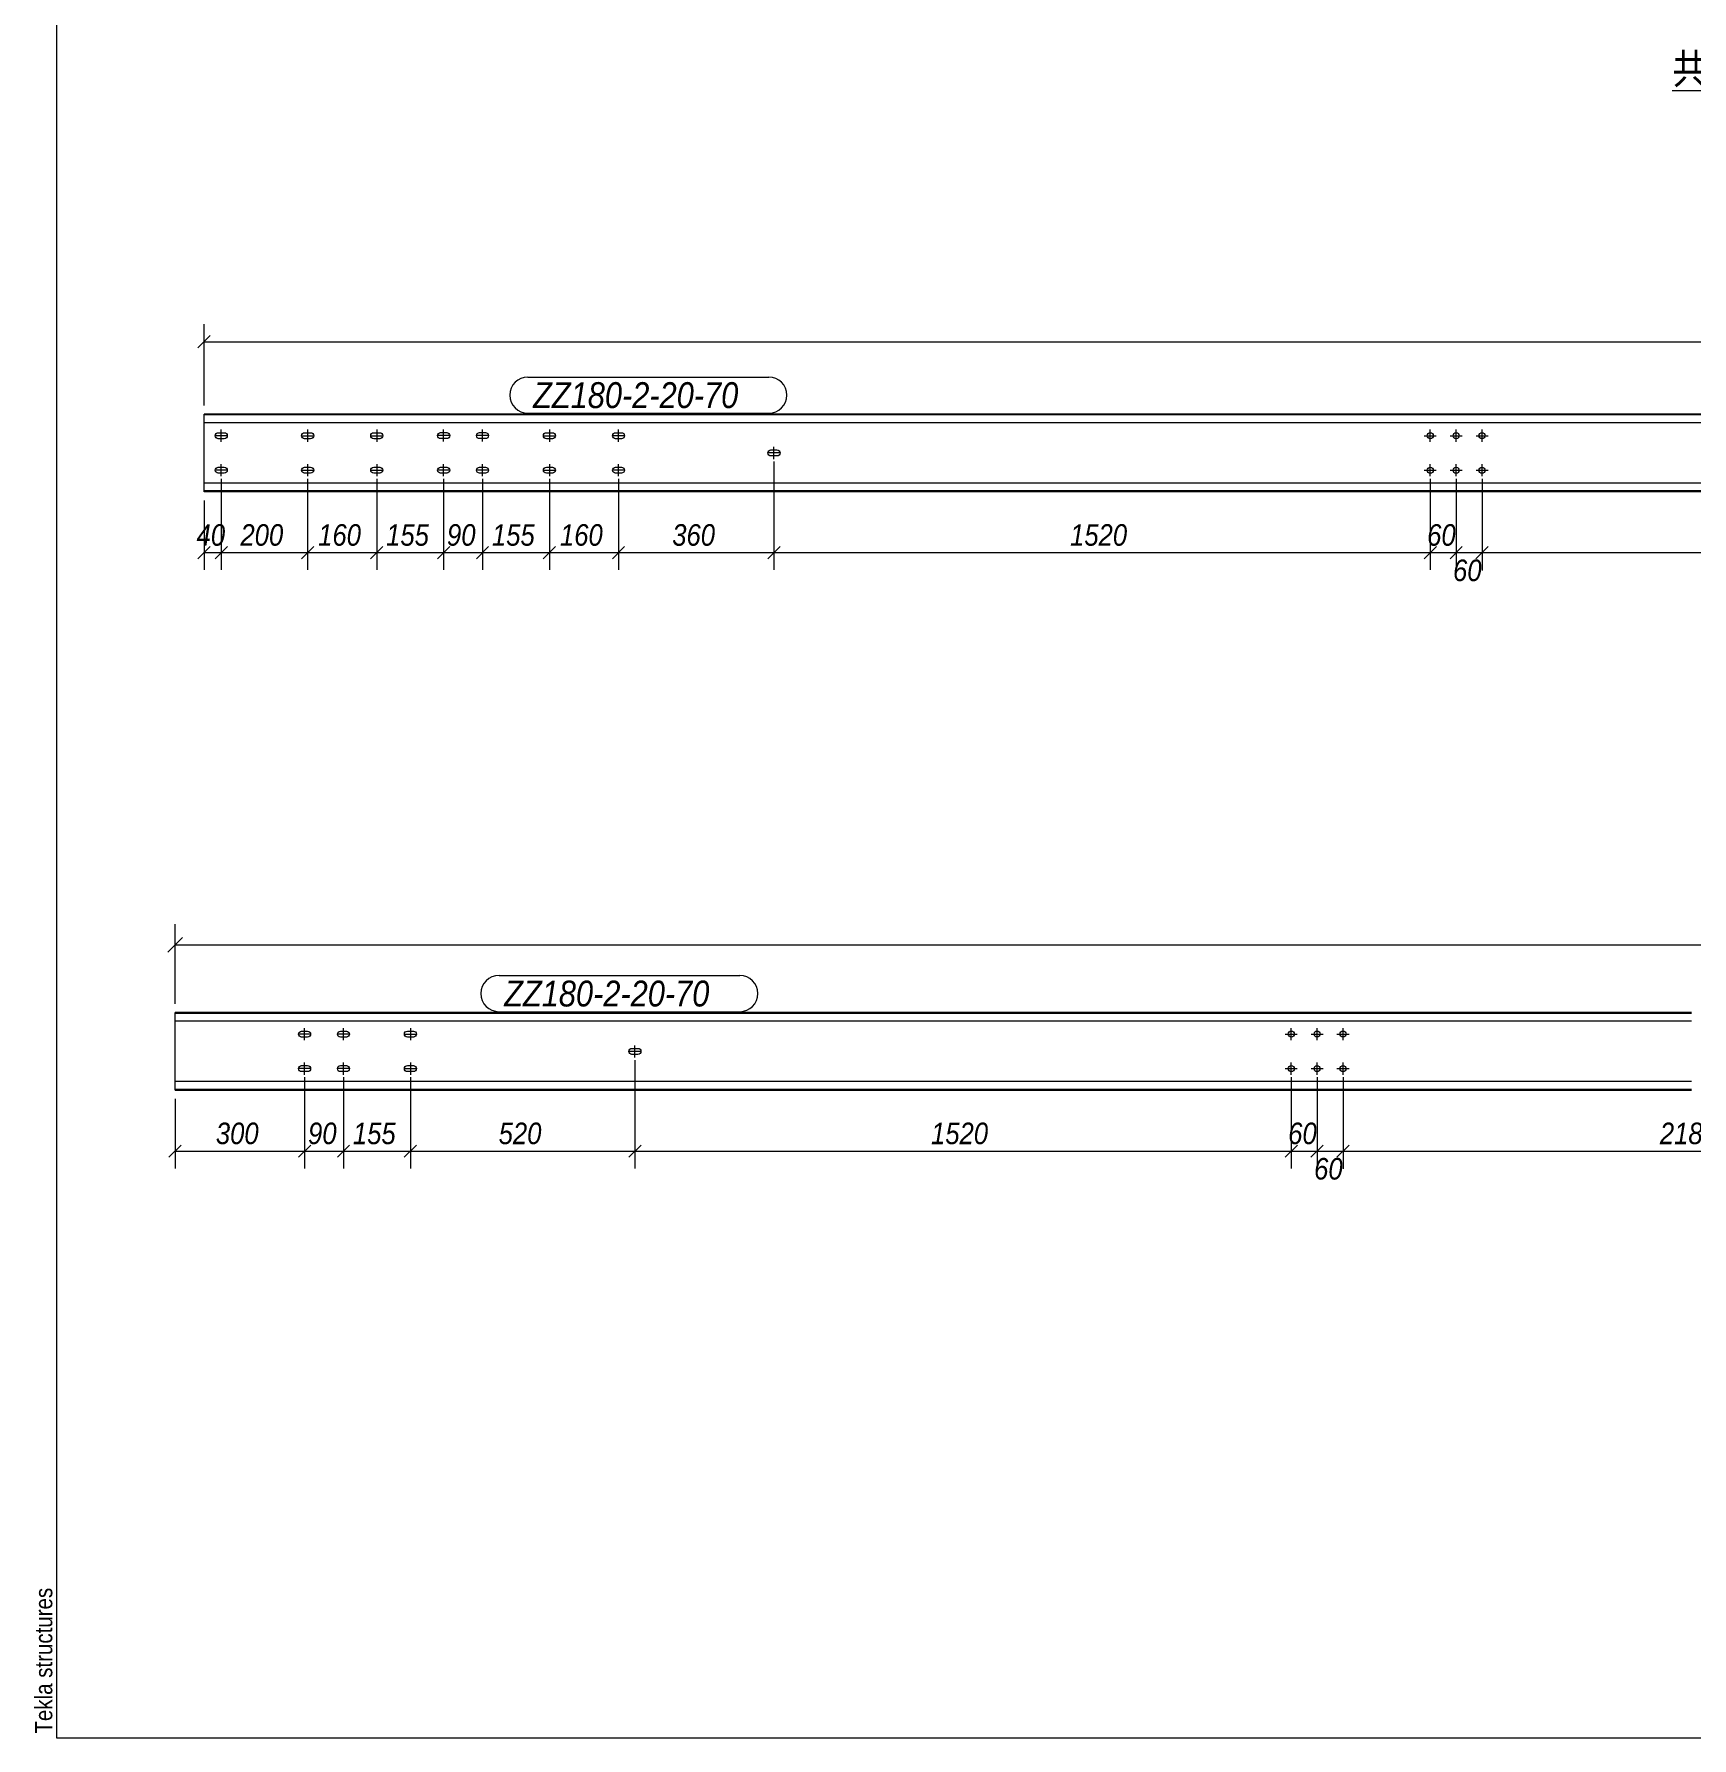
# Model space of a CAD drawing. Extents: x 857 to 4439, y -1249 to 4637.
# Drawn here: x 2654.2 to 2846.2, y 4227.2 to 4424.6 of the extents above; entities that cross this region are included whole.
import ezdxf

# ---------------------------------------------------------------- set-up
doc = ezdxf.new("R2010")
doc.units = 0
doc.header["$LTSCALE"] = 1000
doc.header["$MEASUREMENT"] = 0
doc.linetypes.add('XKITLINE00', pattern=[0])
doc.linetypes.add('XKITLINE02', pattern=[4, 2, -2])
for name, color, linetype, lineweight in [('Bolt', 7, 'Continuous', 0), ('DrawingSheet', 5, 'Continuous', 0), ('OtherObjectType', 1, 'Continuous', 0), ('Part', 2, 'Continuous', 0), ('PartMark', 3, 'Continuous', 0), ('Z-DIMENSIONS', 1, 'Continuous', 0)]:
    doc.layers.add(name, color=color, linetype=linetype, lineweight=lineweight)
doc.styles.add('Arial', font='arial.ttf')
doc.styles.add('Arial Italic', font='ariali.ttf')

# ---------------------------------------------------------------- blocks, each defined once
blk = doc.blocks.new('屋面檩条B区矮跨二')
at = {"layer": 'Bolt', "color": 3, "linetype": 'XKITLINE00', "lineweight": 0}
for p, q in [((23.37, 155.87), (23.4, 156.01)), ((23.4, 156.01), (23.47, 156.12)), ((23.47, 156.12), (23.59, 156.2)), ((23.59, 156.2), (23.72, 156.22)), ((23.72, 156.22), (24.42, 156.22)), ((24.07, 155.17), (24.07, 156.57)), ((24.42, 156.22), (24.55, 156.2)), ((24.55, 156.2), (24.67, 156.12)), ((24.67, 156.12), (24.74, 156.01)), ((24.74, 156.01), (24.77, 155.87)), ((33.37, 155.87), (33.4, 156.01)), ((33.4, 156.01), (33.47, 156.12)), ((33.47, 156.12), (33.59, 156.2)), ((33.59, 156.2), (33.72, 156.22)), ((33.72, 156.22), (34.42, 156.22)), ((34.07, 156.57), (34.07, 155.17)), ((34.42, 156.22), (34.55, 156.2)), ((34.55, 156.2), (34.67, 156.12)), ((34.67, 156.12), (34.74, 156.01)), ((34.74, 156.01), (34.77, 155.87)), ((41.37, 155.87), (41.4, 156.01)), ((41.4, 156.01), (41.47, 156.12)), ((41.47, 156.12), (41.59, 156.2)), ((41.59, 156.2), (41.72, 156.22)), ((41.72, 156.22), (42.42, 156.22)), ((42.07, 156.57), (42.07, 155.17)), ((42.42, 156.22), (42.55, 156.2)), ((42.55, 156.2), (42.67, 156.12)), ((42.67, 156.12), (42.74, 156.01)), ((42.74, 156.01), (42.77, 155.87)), ((49.12, 155.88), (49.15, 156.01)), ((49.15, 156.01), (49.22, 156.12)), ((49.22, 156.12), (49.34, 156.2)), ((49.34, 156.2), (49.47, 156.23)), ((49.47, 156.23), (50.17, 156.23)), ((49.82, 155.18), (49.82, 156.58)), ((50.17, 156.23), (50.3, 156.2)), ((50.3, 156.2), (50.42, 156.12)), ((50.42, 156.12), (50.49, 156.01)), ((50.49, 156.01), (50.52, 155.88)), ((53.62, 155.88), (53.65, 156.01)), ((53.65, 156.01), (53.72, 156.12)), ((53.72, 156.12), (53.84, 156.2)), ((53.84, 156.2), (53.97, 156.23)), ((53.97, 156.23), (54.67, 156.23)), ((54.32, 155.18), (54.32, 156.58)), ((54.67, 156.23), (54.8, 156.2)), ((54.8, 156.2), (54.92, 156.12)), ((54.92, 156.12), (54.99, 156.01)), ((54.99, 156.01), (55.02, 155.88)), ((61.37, 155.87), (61.4, 156.01)), ((61.4, 156.01), (61.47, 156.12)), ((61.47, 156.12), (61.59, 156.2)), ((61.59, 156.2), (61.72, 156.22)), ((61.72, 156.22), (62.42, 156.22)), ((62.07, 156.57), (62.07, 155.17)), ((62.42, 156.22), (62.55, 156.2)), ((62.55, 156.2), (62.67, 156.12)), ((62.67, 156.12), (62.74, 156.01)), ((62.74, 156.01), (62.77, 155.87)), ((69.37, 155.87), (69.4, 156.01)), ((69.4, 156.01), (69.47, 156.12)), ((69.47, 156.12), (69.59, 156.2)), ((69.59, 156.2), (69.72, 156.22)), ((69.72, 156.22), (70.42, 156.22)), ((70.07, 155.17), (70.07, 156.57)), ((70.42, 156.22), (70.55, 156.2)), ((70.55, 156.2), (70.67, 156.12)), ((70.67, 156.12), (70.74, 156.01)), ((70.74, 156.01), (70.77, 155.87)), ((164.07, 155.17), (164.07, 156.57)), ((167.07, 155.17), (167.07, 156.57)), ((170.07, 155.17), (170.07, 156.57)), ((23.4, 155.74), (23.37, 155.87)), ((23.37, 155.87), (23.37, 155.87)), ((24.77, 155.87), (23.37, 155.87)), ((23.47, 155.63), (23.4, 155.74)), ((23.59, 155.55), (23.47, 155.63)), ((23.72, 155.52), (23.59, 155.55)), ((24.42, 155.52), (23.72, 155.52)), ((24.55, 155.55), (24.42, 155.52)), ((24.67, 155.63), (24.55, 155.55)), ((24.74, 155.74), (24.67, 155.63)), ((24.77, 155.87), (24.74, 155.74)), ((24.77, 155.87), (24.77, 155.87)), ((33.4, 155.74), (33.37, 155.87)), ((33.37, 155.87), (33.37, 155.87)), ((33.37, 155.87), (34.77, 155.87)), ((33.47, 155.63), (33.4, 155.74)), ((33.59, 155.55), (33.47, 155.63)), ((33.72, 155.52), (33.59, 155.55)), ((34.42, 155.52), (33.72, 155.52)), ((34.55, 155.55), (34.42, 155.52)), ((34.67, 155.63), (34.55, 155.55)), ((34.74, 155.74), (34.67, 155.63)), ((34.77, 155.87), (34.74, 155.74)), ((34.77, 155.87), (34.77, 155.87)), ((41.4, 155.74), (41.37, 155.87)), ((41.37, 155.87), (41.37, 155.87)), ((41.37, 155.87), (42.77, 155.87)), ((41.47, 155.63), (41.4, 155.74)), ((41.59, 155.55), (41.47, 155.63)), ((41.72, 155.52), (41.59, 155.55)), ((42.42, 155.52), (41.72, 155.52)), ((42.55, 155.55), (42.42, 155.52)), ((42.67, 155.63), (42.55, 155.55)), ((42.74, 155.74), (42.67, 155.63)), ((42.77, 155.87), (42.74, 155.74)), ((42.77, 155.87), (42.77, 155.87)), ((49.15, 155.74), (49.12, 155.88)), ((49.12, 155.88), (49.12, 155.88)), ((50.52, 155.88), (49.12, 155.88)), ((49.22, 155.63), (49.15, 155.74)), ((49.34, 155.55), (49.22, 155.63)), ((49.47, 155.53), (49.34, 155.55)), ((50.17, 155.53), (49.47, 155.53)), ((50.3, 155.55), (50.17, 155.53)), ((50.42, 155.63), (50.3, 155.55)), ((50.49, 155.74), (50.42, 155.63)), ((50.52, 155.88), (50.49, 155.74)), ((50.52, 155.88), (50.52, 155.88)), ((53.65, 155.74), (53.62, 155.88)), ((53.62, 155.88), (53.62, 155.88)), ((55.02, 155.88), (53.62, 155.88)), ((53.72, 155.63), (53.65, 155.74)), ((53.84, 155.55), (53.72, 155.63)), ((53.97, 155.53), (53.84, 155.55)), ((54.67, 155.53), (53.97, 155.53)), ((54.8, 155.55), (54.67, 155.53)), ((54.92, 155.63), (54.8, 155.55)), ((54.99, 155.74), (54.92, 155.63)), ((55.02, 155.88), (54.99, 155.74)), ((55.02, 155.88), (55.02, 155.88)), ((61.4, 155.74), (61.37, 155.87)), ((61.37, 155.87), (61.37, 155.87)), ((61.37, 155.87), (62.77, 155.87)), ((61.47, 155.63), (61.4, 155.74)), ((61.59, 155.55), (61.47, 155.63)), ((61.72, 155.52), (61.59, 155.55)), ((62.42, 155.52), (61.72, 155.52)), ((62.55, 155.55), (62.42, 155.52)), ((62.67, 155.63), (62.55, 155.55)), ((62.74, 155.74), (62.67, 155.63)), ((62.77, 155.87), (62.74, 155.74)), ((62.77, 155.87), (62.77, 155.87)), ((69.4, 155.74), (69.37, 155.87)), ((69.37, 155.87), (69.37, 155.87)), ((70.77, 155.87), (69.37, 155.87)), ((69.47, 155.63), (69.4, 155.74)), ((69.59, 155.55), (69.47, 155.63)), ((69.72, 155.52), (69.59, 155.55)), ((70.42, 155.52), (69.72, 155.52)), ((70.55, 155.55), (70.42, 155.52)), ((70.67, 155.63), (70.55, 155.55)), ((70.74, 155.74), (70.67, 155.63)), ((70.77, 155.87), (70.74, 155.74)), ((70.77, 155.87), (70.77, 155.87)), ((87.37, 153.87), (87.4, 154.01)), ((87.4, 154.01), (87.47, 154.12)), ((87.47, 154.12), (87.59, 154.2)), ((87.59, 154.2), (87.72, 154.22)), ((87.72, 154.22), (88.42, 154.22)), ((88.07, 153.17), (88.07, 154.57)), ((88.42, 154.22), (88.55, 154.2)), ((88.55, 154.2), (88.67, 154.12)), ((88.67, 154.12), (88.74, 154.01)), ((88.74, 154.01), (88.77, 153.87)), ((163.37, 155.87), (164.77, 155.87)), ((166.37, 155.87), (167.77, 155.87)), ((169.37, 155.87), (170.77, 155.87)), ((23.37, 151.87), (23.4, 152.01)), ((23.4, 152.01), (23.47, 152.12)), ((23.47, 152.12), (23.59, 152.2)), ((23.59, 152.2), (23.72, 152.22)), ((23.72, 152.22), (24.42, 152.22)), ((24.07, 151.17), (24.07, 152.57)), ((24.42, 152.22), (24.55, 152.2)), ((24.55, 152.2), (24.67, 152.12)), ((24.67, 152.12), (24.74, 152.01)), ((24.74, 152.01), (24.77, 151.87)), ((33.37, 151.87), (33.4, 152.01)), ((33.4, 152.01), (33.47, 152.12)), ((33.47, 152.12), (33.59, 152.2)), ((33.59, 152.2), (33.72, 152.22)), ((33.72, 152.22), (34.42, 152.22)), ((34.07, 152.57), (34.07, 151.17)), ((34.42, 152.22), (34.55, 152.2)), ((34.55, 152.2), (34.67, 152.12)), ((34.67, 152.12), (34.74, 152.01)), ((34.74, 152.01), (34.77, 151.87)), ((41.37, 151.87), (41.4, 152.01)), ((41.4, 152.01), (41.47, 152.12)), ((41.47, 152.12), (41.59, 152.2)), ((41.59, 152.2), (41.72, 152.22)), ((41.72, 152.22), (42.42, 152.22)), ((42.07, 152.57), (42.07, 151.17)), ((42.42, 152.22), (42.55, 152.2)), ((42.55, 152.2), (42.67, 152.12)), ((42.67, 152.12), (42.74, 152.01)), ((42.74, 152.01), (42.77, 151.87)), ((49.12, 151.88), (49.15, 152.01)), ((49.15, 152.01), (49.22, 152.12)), ((49.22, 152.12), (49.34, 152.2)), ((49.34, 152.2), (49.47, 152.23)), ((49.47, 152.23), (50.17, 152.23)), ((49.82, 151.18), (49.82, 152.58)), ((50.17, 152.23), (50.3, 152.2)), ((50.3, 152.2), (50.42, 152.12)), ((50.42, 152.12), (50.49, 152.01)), ((50.49, 152.01), (50.52, 151.88)), ((53.62, 151.88), (53.65, 152.01)), ((53.65, 152.01), (53.72, 152.12)), ((53.72, 152.12), (53.84, 152.2)), ((53.84, 152.2), (53.97, 152.23)), ((53.97, 152.23), (54.67, 152.23)), ((54.32, 151.18), (54.32, 152.58)), ((54.67, 152.23), (54.8, 152.2)), ((54.8, 152.2), (54.92, 152.12)), ((54.92, 152.12), (54.99, 152.01)), ((54.99, 152.01), (55.02, 151.88)), ((61.37, 151.87), (61.4, 152.01)), ((61.4, 152.01), (61.47, 152.12)), ((61.47, 152.12), (61.59, 152.2)), ((61.59, 152.2), (61.72, 152.22)), ((61.72, 152.22), (62.42, 152.22)), ((62.07, 152.57), (62.07, 151.17)), ((62.42, 152.22), (62.55, 152.2)), ((62.55, 152.2), (62.67, 152.12)), ((62.67, 152.12), (62.74, 152.01)), ((62.74, 152.01), (62.77, 151.87)), ((69.37, 151.87), (69.4, 152.01)), ((69.4, 152.01), (69.47, 152.12)), ((69.47, 152.12), (69.59, 152.2)), ((69.59, 152.2), (69.72, 152.22)), ((69.72, 152.22), (70.42, 152.22)), ((70.07, 151.17), (70.07, 152.57)), ((70.42, 152.22), (70.55, 152.2)), ((70.55, 152.2), (70.67, 152.12)), ((70.67, 152.12), (70.74, 152.01)), ((70.74, 152.01), (70.77, 151.87)), ((87.4, 153.74), (87.37, 153.87)), ((87.37, 153.87), (87.37, 153.87)), ((88.77, 153.87), (87.37, 153.87)), ((87.47, 153.63), (87.4, 153.74)), ((87.59, 153.55), (87.47, 153.63)), ((87.72, 153.52), (87.59, 153.55)), ((88.42, 153.52), (87.72, 153.52)), ((88.55, 153.55), (88.42, 153.52)), ((88.67, 153.63), (88.55, 153.55)), ((88.74, 153.74), (88.67, 153.63)), ((88.77, 153.87), (88.74, 153.74)), ((88.77, 153.87), (88.77, 153.87)), ((164.07, 151.17), (164.07, 152.57)), ((167.07, 151.17), (167.07, 152.57)), ((170.07, 151.17), (170.07, 152.57)), ((23.4, 151.74), (23.37, 151.87)), ((23.37, 151.87), (23.37, 151.87)), ((24.77, 151.87), (23.37, 151.87)), ((23.47, 151.63), (23.4, 151.74)), ((23.59, 151.55), (23.47, 151.63)), ((23.72, 151.52), (23.59, 151.55)), ((24.42, 151.52), (23.72, 151.52)), ((24.55, 151.55), (24.42, 151.52)), ((24.67, 151.63), (24.55, 151.55)), ((24.74, 151.74), (24.67, 151.63)), ((24.77, 151.87), (24.74, 151.74)), ((24.77, 151.87), (24.77, 151.87)), ((33.4, 151.74), (33.37, 151.87)), ((33.37, 151.87), (33.37, 151.87)), ((33.37, 151.87), (34.77, 151.87)), ((33.47, 151.63), (33.4, 151.74)), ((33.59, 151.55), (33.47, 151.63)), ((33.72, 151.52), (33.59, 151.55)), ((34.42, 151.52), (33.72, 151.52)), ((34.55, 151.55), (34.42, 151.52)), ((34.67, 151.63), (34.55, 151.55)), ((34.74, 151.74), (34.67, 151.63)), ((34.77, 151.87), (34.74, 151.74)), ((34.77, 151.87), (34.77, 151.87)), ((41.4, 151.74), (41.37, 151.87)), ((41.37, 151.87), (41.37, 151.87)), ((41.37, 151.87), (42.77, 151.87)), ((41.47, 151.63), (41.4, 151.74)), ((41.59, 151.55), (41.47, 151.63)), ((41.72, 151.52), (41.59, 151.55)), ((42.42, 151.52), (41.72, 151.52)), ((42.55, 151.55), (42.42, 151.52)), ((42.67, 151.63), (42.55, 151.55)), ((42.74, 151.74), (42.67, 151.63)), ((42.77, 151.87), (42.74, 151.74)), ((42.77, 151.87), (42.77, 151.87)), ((49.15, 151.74), (49.12, 151.88)), ((49.12, 151.88), (49.12, 151.88)), ((50.52, 151.88), (49.12, 151.88)), ((49.22, 151.63), (49.15, 151.74)), ((49.34, 151.55), (49.22, 151.63)), ((49.47, 151.53), (49.34, 151.55)), ((50.17, 151.53), (49.47, 151.53)), ((50.3, 151.55), (50.17, 151.53)), ((50.42, 151.63), (50.3, 151.55)), ((50.49, 151.74), (50.42, 151.63)), ((50.52, 151.88), (50.49, 151.74)), ((50.52, 151.88), (50.52, 151.88)), ((53.65, 151.74), (53.62, 151.88)), ((53.62, 151.88), (53.62, 151.88)), ((55.02, 151.88), (53.62, 151.88)), ((53.72, 151.63), (53.65, 151.74)), ((53.84, 151.55), (53.72, 151.63)), ((53.97, 151.53), (53.84, 151.55)), ((54.67, 151.53), (53.97, 151.53)), ((54.8, 151.55), (54.67, 151.53)), ((54.92, 151.63), (54.8, 151.55)), ((54.99, 151.74), (54.92, 151.63)), ((55.02, 151.88), (54.99, 151.74)), ((55.02, 151.88), (55.02, 151.88)), ((61.4, 151.74), (61.37, 151.87)), ((61.37, 151.87), (61.37, 151.87)), ((61.37, 151.87), (62.77, 151.87)), ((61.47, 151.63), (61.4, 151.74)), ((61.59, 151.55), (61.47, 151.63)), ((61.72, 151.52), (61.59, 151.55)), ((62.42, 151.52), (61.72, 151.52)), ((62.55, 151.55), (62.42, 151.52)), ((62.67, 151.63), (62.55, 151.55)), ((62.74, 151.74), (62.67, 151.63)), ((62.77, 151.87), (62.74, 151.74)), ((62.77, 151.87), (62.77, 151.87)), ((69.4, 151.74), (69.37, 151.87)), ((69.37, 151.87), (69.37, 151.87)), ((70.77, 151.87), (69.37, 151.87)), ((69.47, 151.63), (69.4, 151.74)), ((69.59, 151.55), (69.47, 151.63)), ((69.72, 151.52), (69.59, 151.55)), ((70.42, 151.52), (69.72, 151.52)), ((70.55, 151.55), (70.42, 151.52)), ((70.67, 151.63), (70.55, 151.55)), ((70.74, 151.74), (70.67, 151.63)), ((70.77, 151.87), (70.74, 151.74)), ((70.77, 151.87), (70.77, 151.87)), ((163.37, 151.87), (164.77, 151.87)), ((166.37, 151.87), (167.77, 151.87)), ((169.37, 151.87), (170.77, 151.87)), ((33.12, 86.78), (33.24, 86.86)), ((33.24, 86.86), (33.37, 86.89)), ((33.37, 86.89), (34.07, 86.89)), ((33.72, 85.84), (33.72, 87.24)), ((34.07, 86.89), (34.2, 86.86)), ((34.2, 86.86), (34.32, 86.78)), ((37.62, 86.78), (37.74, 86.86)), ((37.74, 86.86), (37.87, 86.89)), ((37.87, 86.89), (38.57, 86.89)), ((38.22, 85.84), (38.22, 87.24)), ((38.57, 86.89), (38.7, 86.86)), ((38.7, 86.86), (38.82, 86.78)), ((45.37, 86.79), (45.49, 86.86)), ((45.49, 86.86), (45.62, 86.89)), ((45.62, 86.89), (46.32, 86.89)), ((45.97, 87.24), (45.97, 85.84)), ((46.32, 86.89), (46.45, 86.86)), ((46.45, 86.86), (46.57, 86.79)), ((147.97, 85.84), (147.97, 87.24)), ((150.97, 85.84), (150.97, 87.24)), ((153.97, 85.84), (153.97, 87.24)), ((33.02, 86.54), (33.05, 86.67)), ((33.05, 86.4), (33.02, 86.54)), ((33.02, 86.54), (33.02, 86.54)), ((34.42, 86.54), (33.02, 86.54)), ((33.05, 86.67), (33.12, 86.78)), ((33.12, 86.29), (33.05, 86.4)), ((33.24, 86.21), (33.12, 86.29)), ((33.37, 86.19), (33.24, 86.21)), ((34.07, 86.19), (33.37, 86.19)), ((34.2, 86.21), (34.07, 86.19)), ((34.32, 86.29), (34.2, 86.21)), ((34.32, 86.78), (34.39, 86.67)), ((34.39, 86.4), (34.32, 86.29)), ((34.39, 86.67), (34.42, 86.54)), ((34.42, 86.54), (34.39, 86.4)), ((34.42, 86.54), (34.42, 86.54)), ((37.52, 86.54), (37.55, 86.67)), ((37.55, 86.4), (37.52, 86.54)), ((37.52, 86.54), (37.52, 86.54)), ((38.92, 86.54), (37.52, 86.54)), ((37.55, 86.67), (37.62, 86.78)), ((37.62, 86.29), (37.55, 86.4)), ((37.74, 86.21), (37.62, 86.29)), ((37.87, 86.19), (37.74, 86.21)), ((38.57, 86.19), (37.87, 86.19)), ((38.7, 86.21), (38.57, 86.19)), ((38.82, 86.29), (38.7, 86.21)), ((38.82, 86.78), (38.89, 86.67)), ((38.89, 86.4), (38.82, 86.29)), ((38.89, 86.67), (38.92, 86.54)), ((38.92, 86.54), (38.89, 86.4)), ((38.92, 86.54), (38.92, 86.54)), ((45.27, 86.54), (45.3, 86.67)), ((45.3, 86.4), (45.27, 86.54)), ((45.27, 86.54), (45.27, 86.54)), ((45.27, 86.54), (46.67, 86.54)), ((45.3, 86.67), (45.37, 86.79)), ((45.37, 86.29), (45.3, 86.4)), ((45.49, 86.21), (45.37, 86.29)), ((45.62, 86.19), (45.49, 86.21)), ((46.32, 86.19), (45.62, 86.19)), ((46.45, 86.21), (46.32, 86.19)), ((46.57, 86.29), (46.45, 86.21)), ((46.57, 86.79), (46.64, 86.67)), ((46.64, 86.4), (46.57, 86.29)), ((46.64, 86.67), (46.67, 86.54)), ((46.67, 86.54), (46.64, 86.4)), ((46.67, 86.54), (46.67, 86.54)), ((71.49, 84.86), (71.62, 84.89)), ((71.62, 84.89), (72.32, 84.89)), ((71.97, 83.84), (71.97, 85.24)), ((72.32, 84.89), (72.45, 84.86)), ((147.27, 86.54), (148.67, 86.54)), ((150.27, 86.54), (151.67, 86.54)), ((153.27, 86.54), (154.67, 86.54)), ((33.72, 81.84), (33.72, 83.24)), ((38.22, 81.84), (38.22, 83.24)), ((45.97, 83.24), (45.97, 81.84)), ((71.27, 84.54), (71.3, 84.67)), ((71.3, 84.4), (71.27, 84.54)), ((71.27, 84.54), (71.27, 84.54)), ((72.67, 84.54), (71.27, 84.54)), ((71.3, 84.67), (71.37, 84.79)), ((71.37, 84.29), (71.3, 84.4)), ((71.37, 84.79), (71.49, 84.86)), ((71.49, 84.21), (71.37, 84.29)), ((71.62, 84.19), (71.49, 84.21)), ((72.32, 84.19), (71.62, 84.19)), ((72.45, 84.21), (72.32, 84.19)), ((72.45, 84.86), (72.57, 84.79)), ((72.57, 84.29), (72.45, 84.21)), ((72.57, 84.79), (72.64, 84.67)), ((72.64, 84.4), (72.57, 84.29)), ((72.64, 84.67), (72.67, 84.54)), ((72.67, 84.54), (72.64, 84.4)), ((72.67, 84.54), (72.67, 84.54)), ((147.97, 81.84), (147.97, 83.24)), ((150.97, 81.84), (150.97, 83.24)), ((153.97, 81.84), (153.97, 83.24)), ((33.02, 82.54), (33.05, 82.67)), ((33.05, 82.4), (33.02, 82.54)), ((33.02, 82.54), (33.02, 82.54)), ((34.42, 82.54), (33.02, 82.54)), ((33.05, 82.67), (33.12, 82.78)), ((33.12, 82.29), (33.05, 82.4)), ((33.12, 82.78), (33.24, 82.86)), ((33.24, 82.21), (33.12, 82.29)), ((33.24, 82.86), (33.37, 82.89)), ((33.37, 82.19), (33.24, 82.21)), ((33.37, 82.89), (34.07, 82.89)), ((34.07, 82.19), (33.37, 82.19)), ((34.07, 82.89), (34.2, 82.86)), ((34.2, 82.21), (34.07, 82.19)), ((34.2, 82.86), (34.32, 82.78)), ((34.32, 82.29), (34.2, 82.21)), ((34.32, 82.78), (34.39, 82.67)), ((34.39, 82.4), (34.32, 82.29)), ((34.39, 82.67), (34.42, 82.54)), ((34.42, 82.54), (34.39, 82.4)), ((34.42, 82.54), (34.42, 82.54)), ((37.52, 82.54), (37.55, 82.67)), ((37.55, 82.4), (37.52, 82.54)), ((37.52, 82.54), (37.52, 82.54)), ((38.92, 82.54), (37.52, 82.54)), ((37.55, 82.67), (37.62, 82.78)), ((37.62, 82.29), (37.55, 82.4)), ((37.62, 82.78), (37.74, 82.86)), ((37.74, 82.21), (37.62, 82.29)), ((37.74, 82.86), (37.87, 82.89)), ((37.87, 82.19), (37.74, 82.21)), ((37.87, 82.89), (38.57, 82.89)), ((38.57, 82.19), (37.87, 82.19)), ((38.57, 82.89), (38.7, 82.86)), ((38.7, 82.21), (38.57, 82.19)), ((38.7, 82.86), (38.82, 82.78)), ((38.82, 82.29), (38.7, 82.21)), ((38.82, 82.78), (38.89, 82.67)), ((38.89, 82.4), (38.82, 82.29)), ((38.89, 82.67), (38.92, 82.54)), ((38.92, 82.54), (38.89, 82.4)), ((38.92, 82.54), (38.92, 82.54)), ((45.27, 82.54), (45.3, 82.67)), ((45.3, 82.4), (45.27, 82.54)), ((45.27, 82.54), (45.27, 82.54)), ((45.27, 82.54), (46.67, 82.54)), ((45.3, 82.67), (45.37, 82.79)), ((45.37, 82.29), (45.3, 82.4)), ((45.37, 82.79), (45.49, 82.86)), ((45.49, 82.21), (45.37, 82.29)), ((45.49, 82.86), (45.62, 82.89)), ((45.62, 82.19), (45.49, 82.21)), ((45.62, 82.89), (46.32, 82.89)), ((46.32, 82.19), (45.62, 82.19)), ((46.32, 82.89), (46.45, 82.86)), ((46.45, 82.21), (46.32, 82.19)), ((46.45, 82.86), (46.57, 82.79)), ((46.57, 82.29), (46.45, 82.21)), ((46.57, 82.79), (46.64, 82.67)), ((46.64, 82.4), (46.57, 82.29)), ((46.64, 82.67), (46.67, 82.54)), ((46.67, 82.54), (46.64, 82.4)), ((46.67, 82.54), (46.67, 82.54)), ((147.27, 82.54), (148.67, 82.54)), ((150.27, 82.54), (151.67, 82.54)), ((153.27, 82.54), (154.67, 82.54))]:
    blk.add_line(p, q, dxfattribs=at)
for centre in [(164.07, 155.87), (167.07, 155.87), (170.07, 155.87), (164.07, 151.87), (167.07, 151.87), (170.07, 151.87), (147.97, 86.54), (150.97, 86.54), (153.97, 86.54), (147.97, 82.54), (150.97, 82.54), (153.97, 82.54)]:
    blk.add_circle(centre, 0.35, dxfattribs=at)
at = {"layer": 'DrawingSheet', "color": 5, "linetype": 'XKITLINE00', "lineweight": 0}
for p, q in [((5, 415), (5, 5)), ((5, 5), (589, 5))]:
    blk.add_line(p, q, dxfattribs=at)
at = {"layer": 'OtherObjectType', "color": 1, "linetype": 'XKITLINE00', "lineweight": 0}
blk.add_line((192.09, 195.88), (234.1, 195.88), dxfattribs=at)
at = {"layer": 'Part', "color": 2, "linetype": 'XKITLINE00', "lineweight": 0}
for p, q in [((210.42, 158.37), (22.07, 158.37)), ((22.07, 149.37), (22.07, 158.37)), ((210.42, 150.37), (22.07, 150.37)), ((210.42, 149.37), (22.07, 149.37)), ((194.32, 89.04), (18.72, 89.04)), ((18.72, 80.04), (18.72, 89.04)), ((194.32, 81.04), (18.72, 81.04)), ((18.72, 80.04), (194.32, 80.04))]:
    blk.add_line(p, q, dxfattribs=at)
at = {"layer": 'Part', "color": 7, "linetype": 'XKITLINE02', "lineweight": 0}
for p, q in [((210.42, 158.27), (22.07, 158.27)), ((210.42, 157.37), (22.07, 157.37)), ((210.42, 149.47), (22.07, 149.47)), ((194.32, 88.94), (18.72, 88.94)), ((194.32, 88.04), (18.72, 88.04)), ((194.32, 80.14), (18.72, 80.14))]:
    blk.add_line(p, q, dxfattribs=at)
at = {"layer": 'PartMark', "color": 1, "linetype": 'XKITLINE00', "lineweight": 0}
for p, q in [((59.58, 162.67), (87.46, 162.67)), ((59.58, 158.47), (87.46, 158.47)), ((56.23, 93.34), (84.11, 93.34)), ((56.23, 89.14), (84.11, 89.14))]:
    blk.add_line(p, q, dxfattribs=at)
for centre, start, end in [((59.58, 160.57), 90, 270), ((87.46, 160.57), 270, 90), ((56.23, 91.24), 90, 270), ((84.11, 91.24), 270, 90)]:
    blk.add_arc(centre, 2.1, start, end, dxfattribs=at)
at = {"layer": 'Z-DIMENSIONS', "color": 4, "linetype": 'XKITLINE00', "lineweight": 0}
for p, q in [((22.07, 159.37), (22.07, 168.81)), ((22.78, 167.46), (21.36, 166.05)), ((22.07, 166.76), (386.12, 166.76)), ((88.07, 152.87), (88.07, 140.32)), ((88.07, 152.87), (88.07, 140.32)), ((24.07, 150.87), (24.07, 140.32)), ((24.07, 150.87), (24.07, 140.32)), ((34.07, 150.87), (34.07, 140.32)), ((34.07, 150.87), (34.07, 140.32)), ((42.07, 150.87), (42.07, 140.32)), ((42.07, 150.87), (42.07, 140.32)), ((49.82, 150.88), (49.82, 140.32)), ((49.82, 150.88), (49.82, 140.32)), ((54.32, 150.88), (54.32, 140.32)), ((54.32, 150.88), (54.32, 140.32)), ((62.07, 150.87), (62.07, 140.32)), ((62.07, 150.87), (62.07, 140.32)), ((70.07, 150.87), (70.07, 140.32)), ((70.07, 150.87), (70.07, 140.32)), ((164.07, 150.87), (164.07, 140.32)), ((164.07, 150.87), (164.07, 140.32)), ((167.07, 150.87), (167.07, 140.32)), ((167.07, 150.87), (167.07, 140.27)), ((170.07, 150.87), (170.07, 140.27)), ((170.07, 150.87), (170.07, 140.32)), ((22.07, 148.37), (22.07, 140.32)), ((22.78, 143.03), (21.36, 141.61)), ((22.07, 142.32), (24.07, 142.32)), ((24.78, 143.03), (23.36, 141.61)), ((24.78, 143.03), (23.36, 141.61)), ((24.07, 142.32), (34.07, 142.32)), ((34.78, 143.03), (33.36, 141.61)), ((34.78, 143.03), (33.36, 141.61)), ((34.07, 142.32), (42.07, 142.32)), ((42.78, 143.03), (41.36, 141.61)), ((42.78, 143.03), (41.36, 141.61)), ((42.07, 142.32), (49.82, 142.32)), ((50.53, 143.03), (49.11, 141.61)), ((50.53, 143.03), (49.11, 141.61)), ((49.82, 142.32), (54.32, 142.32)), ((55.03, 143.03), (53.61, 141.61)), ((55.03, 143.03), (53.61, 141.61)), ((54.32, 142.32), (62.07, 142.32)), ((62.78, 143.03), (61.36, 141.61)), ((62.78, 143.03), (61.36, 141.61)), ((62.07, 142.32), (70.07, 142.32)), ((70.78, 143.03), (69.36, 141.61)), ((70.78, 143.03), (69.36, 141.61)), ((70.07, 142.32), (88.07, 142.32)), ((88.78, 143.03), (87.36, 141.61)), ((88.78, 143.03), (87.36, 141.61)), ((88.07, 142.32), (164.07, 142.32)), ((164.78, 143.03), (163.36, 141.61)), ((164.78, 143.03), (163.36, 141.61)), ((164.07, 142.32), (167.07, 142.32)), ((167.78, 143.03), (166.36, 141.61)), ((167.78, 143.03), (166.36, 141.61)), ((167.07, 142.32), (170.07, 142.32)), ((170.78, 143.03), (169.36, 141.61)), ((170.78, 143.03), (169.36, 141.61)), ((170.07, 142.32), (250.87, 142.32)), ((18.72, 90.04), (18.72, 99.29)), ((19.57, 97.74), (17.87, 96.04)), ((18.72, 96.89), (382.77, 96.89)), ((71.97, 83.54), (71.97, 70.99)), ((71.97, 83.54), (71.97, 70.99)), ((33.72, 81.54), (33.72, 70.99)), ((33.72, 81.54), (33.72, 70.99)), ((38.22, 81.54), (38.22, 70.99)), ((38.22, 81.54), (38.22, 70.99)), ((45.97, 81.54), (45.97, 70.99)), ((45.97, 81.54), (45.97, 70.99)), ((147.97, 81.54), (147.97, 70.99)), ((147.97, 81.54), (147.97, 70.99)), ((150.97, 81.54), (150.97, 70.99)), ((150.97, 81.54), (150.97, 70.94)), ((153.97, 81.54), (153.97, 70.94)), ((153.97, 81.54), (153.97, 70.99)), ((18.72, 79.04), (18.72, 70.99)), ((19.43, 73.69), (18.01, 72.28)), ((34.43, 73.69), (33.01, 72.28)), ((34.43, 73.69), (33.01, 72.28)), ((38.93, 73.69), (37.51, 72.28)), ((38.93, 73.69), (37.51, 72.28)), ((46.68, 73.69), (45.26, 72.28)), ((46.68, 73.69), (45.26, 72.28)), ((72.68, 73.69), (71.26, 72.28)), ((72.68, 73.69), (71.26, 72.28)), ((148.68, 73.69), (147.26, 72.28)), ((148.68, 73.69), (147.26, 72.28)), ((151.68, 73.69), (150.26, 72.28)), ((151.68, 73.69), (150.26, 72.28)), ((154.68, 73.69), (153.26, 72.28)), ((154.68, 73.69), (153.26, 72.28)), ((18.72, 72.99), (33.72, 72.99)), ((33.72, 72.99), (38.22, 72.99)), ((38.22, 72.99), (45.97, 72.99)), ((45.97, 72.99), (71.97, 72.99)), ((71.97, 72.99), (147.97, 72.99)), ((147.97, 72.99), (150.97, 72.99)), ((150.97, 72.99), (153.97, 72.99)), ((153.97, 72.99), (234.77, 72.99))]:
    blk.add_line(p, q, dxfattribs=at)
at = {"layer": 'Z-DIMENSIONS', "color": 3}
for p in [(22.07, 166.76), (22.07, 142.32), (24.07, 142.32), (24.07, 142.32), (34.07, 142.32), (34.07, 142.32), (42.07, 142.32), (42.07, 142.32), (49.82, 142.32), (49.82, 142.32), (54.32, 142.32), (54.32, 142.32), (62.07, 142.32), (62.07, 142.32), (70.07, 142.32), (70.07, 142.32), (88.07, 142.32), (88.07, 142.32), (164.07, 142.32), (164.07, 142.32), (167.07, 142.32), (167.07, 142.32), (170.07, 142.32), (170.07, 142.32), (18.72, 96.89), (18.72, 72.99), (33.72, 72.99), (33.72, 72.99), (38.22, 72.99), (38.22, 72.99), (45.97, 72.99), (45.97, 72.99), (71.97, 72.99), (71.97, 72.99), (147.97, 72.99), (147.97, 72.99), (150.97, 72.99), (150.97, 72.99), (153.97, 72.99), (153.97, 72.99)]:
    blk.add_point(p, dxfattribs=at)
at = {"layer": 'DrawingSheet', "color": 5, "style": 'Arial', "width": 0.85}
blk.add_text('Tekla structures', height=2, rotation=90, dxfattribs=at).set_placement((4.5, 5.5))
at = {"layer": 'OtherObjectType', "color": 1, "style": 'Arial Italic', "width": 0.85}
blk.add_text('共259件, 编号WLD7', height=3.5, dxfattribs=at).set_placement((192.09, 196.63))
at = {"layer": 'PartMark', "color": 7, "style": 'Arial Italic', "width": 0.85}
for p in [(60.18, 159.07), (56.83, 89.74)]:
    blk.add_text('ZZ180-2-20-70', height=3, dxfattribs=at).set_placement(p)
at = {"layer": 'Z-DIMENSIONS', "color": 3, "style": 'Arial Italic', "width": 0.85}
for s, p in [('40', (21.21, 143.12)), ('200', (26.29, 143.12)), ('160', (35.29, 143.12)), ('155', (43.16, 143.12)), ('90', (50.21, 143.12)), ('155', (55.41, 143.12)), ('160', (63.29, 143.12)), ('360', (76.29, 143.12)), ('1520', (122.36, 143.12)), ('60', (163.71, 143.12)), ('60', (166.71, 139.02)), ('300', (23.44, 73.79)), ('90', (34.12, 73.79)), ('155', (39.31, 73.79)), ('520', (56.19, 73.79)), ('1520', (106.26, 73.79)), ('60', (147.62, 73.79)), ('2180', (190.66, 73.79)), ('60', (150.62, 69.69))]:
    blk.add_text(s, height=2.5, dxfattribs=at).set_placement(p)

msp = doc.modelspace()

# ---------------------------------------------------------------- block references
msp.add_blockref('屋面檩条B区矮跨二', (2651.82, 4222.21))

doc.saveas('drawing.dxf')
